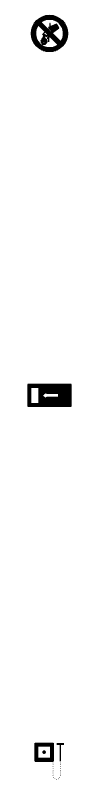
# Model space of a CAD drawing. Header units: millimetres. Extents: x -3 to 2253, y -3 to 1300.
# Drawn here: x 299 to 311, y 198.9 to 410 of the extents above; entities that cross this region are included whole.
import ezdxf

# ---------------------------------------------------------------- set-up
doc = ezdxf.new("R2010")
doc.units = ezdxf.units.MM
for name, color, linetype in [('GROEN', 3, 'Continuous'), ('ROOD', 1, 'Continuous'), ('VEILIG', 7, 'Continuous')]:
    doc.layers.add(name, color=color, linetype=linetype)

# ---------------------------------------------------------------- blocks, each defined once
blk = doc.blocks.new('*X186')
at = {"color": 0}
for p, q in [((167, 123.875), (172, 123.875)), ((167, 123.75), (172, 123.75)), ((167, 123.625), (172, 123.625)), ((167, 123.5), (172, 123.5)), ((167, 123.375), (172, 123.375)), ((167, 123.25), (172, 123.25)), ((167, 123.125), (167.75, 123.125)), ((167, 123), (167.75, 123)), ((167, 122.875), (167.75, 122.875)), ((167, 122.75), (167.75, 122.75)), ((167, 122.625), (167.75, 122.625)), ((167, 122.5), (167.75, 122.5)), ((171.25, 123.125), (172, 123.125)), ((171.25, 123), (172, 123)), ((171.25, 122.875), (172, 122.875)), ((171.25, 122.75), (172, 122.75)), ((171.25, 122.625), (172, 122.625)), ((171.25, 122.5), (172, 122.5)), ((167, 122.375), (167.75, 122.375)), ((167, 122.25), (167.75, 122.25)), ((167, 122.125), (167.75, 122.125)), ((167, 122), (167.75, 122)), ((167, 121.875), (167.75, 121.875)), ((167, 121.75), (167.75, 121.75)), ((167, 121.625), (167.75, 121.625)), ((167, 121.5), (167.75, 121.5)), ((167, 121.375), (167.75, 121.375)), ((167, 121.25), (167.75, 121.25)), ((167, 121.125), (167.75, 121.125)), ((167, 121), (167.75, 121)), ((167, 120.875), (167.75, 120.875)), ((167, 120.75), (167.75, 120.75)), ((167, 120.625), (167.75, 120.625)), ((167, 120.5), (167.75, 120.5)), ((167, 120.375), (167.75, 120.375)), ((171.25, 122.375), (172, 122.375)), ((171.25, 122.25), (172, 122.25)), ((171.25, 122.125), (172, 122.125)), ((171.25, 122), (172, 122)), ((171.25, 121.875), (172, 121.875)), ((171.25, 121.75), (172, 121.75)), ((171.25, 121.625), (172, 121.625)), ((171.25, 121.5), (172, 121.5)), ((171.25, 121.375), (172, 121.375)), ((171.25, 121.25), (172, 121.25)), ((171.25, 121.125), (172, 121.125)), ((171.25, 121), (172, 121)), ((171.25, 120.875), (172, 120.875)), ((171.25, 120.75), (172, 120.75)), ((171.25, 120.625), (172, 120.625)), ((171.25, 120.5), (172, 120.5)), ((171.25, 120.375), (172, 120.375)), ((167, 120.25), (167.75, 120.25)), ((167, 120.125), (167.75, 120.125)), ((167, 120), (167.75, 120)), ((167, 119.875), (167.75, 119.875)), ((167, 119.75), (167.75, 119.75)), ((167, 119.625), (172, 119.625)), ((167, 119.5), (172, 119.5)), ((167, 119.375), (172, 119.375)), ((167, 119.25), (172, 119.25)), ((167, 119.125), (172, 119.125)), ((167, 119), (172, 119)), ((171.25, 120.25), (172, 120.25)), ((171.25, 120.125), (172, 120.125)), ((171.25, 120), (172, 120)), ((171.25, 119.875), (172, 119.875)), ((171.25, 119.75), (172, 119.75))]:
    blk.add_line(p, q, dxfattribs=at)
blk = doc.blocks.new('0508')
at = {"layer": 'VEILIG'}
for points in [[(1, -1.01), (-4, -1.01), (-4, 3.99), (1, 3.99)], [(0.25, -0.26), (-3.25, -0.26), (-3.25, 3.24), (0.25, 3.24)]]:
    blk.add_lwpolyline(points, close=True, dxfattribs=at)
for points, const_width in [([(2, 3.74), (4, 3.74)], 0.5), ([(3, -1.01), (3, 3.74)], 0.3)]:
    blk.add_lwpolyline(points, dxfattribs=dict(at, const_width=const_width))
for points, const_width in [([(-1.75, 1.49, 1), (-1.25, 1.49, 1)], 0.5), ([(0.95, -1.51, 1), (1.05, -1.51, 1)], 0.1), ([(0.95, -2.01, 1), (1.05, -2.01, 1)], 0.1), ([(2.95, -1.51, 1), (3.05, -1.51, 1)], 0.1), ([(2.95, -2.01, 1), (3.05, -2.01, 1)], 0.1), ([(0.95, -2.51, 1), (1.05, -2.51, 1)], 0.1), ([(0.95, -3.01, 1), (1.05, -3.01, 1)], 0.1), ([(0.95, -3.51, 1), (1.05, -3.51, 1)], 0.1), ([(0.95, -4.01, 1), (1.05, -4.01, 1)], 0.1), ([(2.95, -2.51, 1), (3.05, -2.51, 1)], 0.1), ([(2.95, -3.01, 1), (3.05, -3.01, 1)], 0.1), ([(2.95, -3.51, 1), (3.05, -3.51, 1)], 0.1), ([(2.95, -4.01, 1), (3.05, -4.01, 1)], 0.1), ([(0.95, -4.51, 1), (1.05, -4.51, 1)], 0.1), ([(0.95, -5.01, 1), (1.05, -5.01, 1)], 0.1), ([(1.12, -5.56, 1), (1.22, -5.56, 1)], 0.1), ([(1.47, -5.88, 1), (1.57, -5.88, 1)], 0.1), ([(1.94, -6.03, 1), (2.04, -6.03, 1)], 0.1), ([(2.42, -5.88, 1), (2.52, -5.88, 1)], 0.1), ([(2.78, -5.55, 1), (2.88, -5.55, 1)], 0.1), ([(2.95, -4.51, 1), (3.05, -4.51, 1)], 0.1), ([(2.95, -5.01, 1), (3.05, -5.01, 1)], 0.1)]:
    blk.add_lwpolyline(points, format="xyb", close=True, dxfattribs=dict(at, const_width=const_width))
at = {"layer": 'ROOD'}
blk.add_blockref('*X186', (-171, -120), dxfattribs=at)
blk = doc.blocks.new('*X239')
at = {"color": 0}
for p, q in [((44, 102.9), (56, 102.9)), ((44, 102.8), (56, 102.8)), ((44, 102.7), (56, 102.7)), ((44, 102.6), (56, 102.6)), ((44, 102.5), (56, 102.5)), ((44, 102.4), (56, 102.4)), ((44, 102.3), (56, 102.3)), ((44, 102.2), (44.75, 102.2)), ((44, 102.1), (44.75, 102.1)), ((44, 102), (44.75, 102)), ((44, 101.9), (44.75, 101.9)), ((44, 101.8), (44.75, 101.8)), ((44, 101.7), (44.75, 101.7)), ((44, 101.6), (44.75, 101.6)), ((44, 101.5), (44.75, 101.5)), ((44, 101.4), (44.75, 101.4)), ((47.15, 102.2), (56, 102.2)), ((47.15, 102.1), (56, 102.1)), ((47.15, 102), (56, 102)), ((47.15, 101.9), (56, 101.9)), ((47.15, 101.8), (56, 101.8)), ((47.15, 101.7), (56, 101.7)), ((47.15, 101.6), (56, 101.6)), ((47.15, 101.5), (56, 101.5)), ((47.15, 101.4), (56, 101.4)), ((44, 101.3), (44.75, 101.3)), ((44, 101.2), (44.75, 101.2)), ((44, 101.1), (44.75, 101.1)), ((44, 101), (44.75, 101)), ((44, 100.9), (44.75, 100.9)), ((44, 100.8), (44.75, 100.8)), ((44, 100.7), (44.75, 100.7)), ((44, 100.6), (44.75, 100.6)), ((44, 100.5), (44.75, 100.5)), ((44, 100.4), (44.75, 100.4)), ((44, 100.3), (44.75, 100.3)), ((44, 100.2), (44.75, 100.2)), ((44, 100.1), (44.75, 100.1)), ((44, 100), (44.75, 100)), ((44, 99.9), (44.75, 99.9)), ((44, 99.8), (44.75, 99.8)), ((44, 99.7), (44.75, 99.7)), ((44, 99.6), (44.75, 99.6)), ((44, 99.5), (44.75, 99.5)), ((44, 99.4), (44.75, 99.4)), ((44, 99.3), (44.75, 99.3)), ((47.15, 101.3), (56, 101.3)), ((47.15, 101.2), (56, 101.2)), ((47.15, 101.1), (56, 101.1)), ((47.15, 101), (56, 101)), ((47.15, 100.9), (49.16, 100.9)), ((47.15, 100.8), (49.02, 100.8)), ((47.15, 100.7), (48.88, 100.7)), ((47.15, 100.6), (48.74, 100.6)), ((47.15, 100.5), (48.6, 100.5)), ((47.15, 100.4), (48.46, 100.4)), ((47.15, 100.3), (48.32, 100.3)), ((47.15, 100.2), (48.18, 100.2)), ((47.15, 100.1), (48.04, 100.1)), ((47.15, 100), (47.9, 100)), ((47.15, 99.9), (48.04, 99.9)), ((47.15, 99.8), (48.18, 99.8)), ((47.15, 99.7), (48.32, 99.7)), ((47.15, 99.6), (48.46, 99.6)), ((47.15, 99.5), (48.6, 99.5)), ((47.15, 99.4), (48.74, 99.4)), ((47.15, 99.3), (48.88, 99.3)), ((49.3, 100.9), (56, 100.9)), ((49.3, 100.8), (56, 100.8)), ((49.3, 100.7), (56, 100.7)), ((49.3, 100.6), (56, 100.6)), ((49.3, 99.4), (56, 99.4)), ((49.3, 99.3), (56, 99.3)), ((52.6, 100.5), (56, 100.5)), ((52.6, 100.4), (56, 100.4)), ((52.6, 100.3), (56, 100.3)), ((52.6, 100.2), (56, 100.2)), ((52.6, 100.1), (56, 100.1)), ((52.6, 100), (56, 100)), ((52.6, 99.9), (56, 99.9)), ((52.6, 99.8), (56, 99.8)), ((52.6, 99.7), (56, 99.7)), ((52.6, 99.6), (56, 99.6)), ((52.6, 99.5), (56, 99.5)), ((44, 99.2), (44.75, 99.2)), ((44, 99.1), (44.75, 99.1)), ((44, 99), (44.75, 99)), ((44, 98.9), (44.75, 98.9)), ((44, 98.8), (44.75, 98.8)), ((44, 98.7), (44.75, 98.7)), ((44, 98.6), (44.75, 98.6)), ((44, 98.5), (44.75, 98.5)), ((44, 98.4), (44.75, 98.4)), ((44, 98.3), (44.75, 98.3)), ((44, 98.2), (44.75, 98.2)), ((44, 98.1), (44.75, 98.1)), ((44, 98), (44.75, 98)), ((44, 97.9), (44.75, 97.9)), ((44, 97.8), (44.75, 97.8)), ((44, 97.7), (56, 97.7)), ((44, 97.6), (56, 97.6)), ((44, 97.5), (56, 97.5)), ((44, 97.4), (56, 97.4)), ((44, 97.3), (56, 97.3)), ((44, 97.2), (56, 97.2)), ((47.15, 99.2), (49.02, 99.2)), ((47.15, 99.1), (49.16, 99.1)), ((47.15, 99), (56, 99)), ((47.15, 98.9), (56, 98.9)), ((47.15, 98.8), (56, 98.8)), ((47.15, 98.7), (56, 98.7)), ((47.15, 98.6), (56, 98.6)), ((47.15, 98.5), (56, 98.5)), ((47.15, 98.4), (56, 98.4)), ((47.15, 98.3), (56, 98.3)), ((47.15, 98.2), (56, 98.2)), ((47.15, 98.1), (56, 98.1)), ((47.15, 98), (56, 98)), ((47.15, 97.9), (56, 97.9)), ((47.15, 97.8), (56, 97.8)), ((49.3, 99.2), (56, 99.2)), ((49.3, 99.1), (56, 99.1)), ((44, 97.1), (56, 97.1))]:
    blk.add_line(p, q, dxfattribs=at)
blk = doc.blocks.new('0608A')
at = {"layer": 'VEILIG'}
for p, q in [((6, 3), (-6, 3)), ((-6, 3), (-6, -3)), ((6, -3), (6, 3)), ((-6, -3), (6, -3))]:
    blk.add_line(p, q, dxfattribs=at)
for points in [[(-5.25, -2.25), (-2.85, -2.25), (-2.85, 2.25), (-5.25, 2.25)], [(-0.7, -0.5), (2.6, -0.5), (2.6, 0.5), (-0.7, 0.5), (-0.7, 1), (-2.1, 0), (-0.7, -1)]]:
    blk.add_lwpolyline(points, close=True, dxfattribs=at)
at = {"layer": 'GROEN'}
blk.add_blockref('*X239', (-50, -100), dxfattribs=at)
blk = doc.blocks.new('*X305')
at = {"color": 0}
for p, q in [((52.38, 101.34), (53.07, 101.34)), ((52.6, 101.44), (53.01, 101.44)), ((52.83, 101.53), (52.95, 101.53)), ((50.87, 100.69), (51.07, 100.69)), ((50.94, 100.59), (51.07, 100.59)), ((51, 100.5), (51.07, 100.5)), ((51.02, 100.78), (51.07, 100.78)), ((51.06, 100.41), (51.07, 100.41)), ((51.19, 100.78), (53.44, 100.78)), ((51.19, 100.69), (53.5, 100.69)), ((51.19, 100.59), (53.56, 100.59)), ((51.2, 100.5), (53.47, 100.5)), ((51.2, 100.41), (53.34, 100.41)), ((51.21, 100.31), (53.21, 100.31)), ((51.21, 100.22), (53.08, 100.22)), ((51.24, 100.12), (52.95, 100.12)), ((51.25, 100.88), (53.38, 100.88)), ((51.3, 100.03), (52.82, 100.03)), ((51.36, 99.94), (52.69, 99.94)), ((51.42, 99.84), (52.56, 99.84)), ((51.47, 100.97), (53.32, 100.97)), ((51.48, 99.75), (52.43, 99.75)), ((51.54, 99.66), (52.3, 99.66)), ((51.61, 99.56), (52.17, 99.56)), ((51.67, 99.47), (52.04, 99.47)), ((51.7, 101.06), (53.26, 101.06)), ((51.73, 99.38), (51.91, 99.38)), ((51.93, 101.16), (53.2, 101.16)), ((52.15, 101.25), (53.14, 101.25)), ((48.88, 97.5), (48.9, 97.5)), ((48.91, 97.41), (48.99, 97.41)), ((48.92, 97.12), (49.91, 97.12)), ((48.93, 97.31), (49.89, 97.31)), ((48.93, 97.22), (49.91, 97.22)), ((49.06, 97.88), (49.09, 97.88)), ((49.09, 97.78), (49.21, 97.78)), ((49.09, 97.41), (49.87, 97.41)), ((49.12, 97.69), (49.62, 97.69)), ((49.13, 97.59), (49.64, 97.59)), ((49.13, 97.5), (49.85, 97.5)), ((49.29, 98.16), (49.38, 98.16)), ((49.29, 98.06), (49.43, 98.06)), ((49.3, 97.97), (49.5, 97.97)), ((49.3, 97.78), (49.59, 97.78)), ((49.31, 97.88), (49.55, 97.88)), ((49.33, 98.25), (49.36, 98.25)), ((49.67, 97.78), (49.69, 97.78)), ((49.68, 97.59), (49.81, 97.59)), ((49.69, 97.69), (49.76, 97.69)), ((49.93, 97.12), (50.11, 97.12)), ((49.97, 97.22), (50.09, 97.22)), ((50, 97.31), (50.07, 97.31)), ((50.01, 97.41), (50.03, 97.41)), ((48.71, 97.03), (48.82, 97.03)), ((48.75, 96.94), (49.52, 96.94)), ((48.77, 96.84), (49.29, 96.84)), ((48.78, 96.75), (49.27, 96.75)), ((48.79, 96.66), (49.07, 96.66)), ((48.8, 96.56), (49.05, 96.56)), ((48.81, 96.47), (49.05, 96.47)), ((48.82, 96.38), (49.07, 96.38)), ((48.89, 96.28), (49.11, 96.28)), ((48.9, 97.03), (49.51, 97.03)), ((49, 96.19), (49.2, 96.19)), ((49.13, 96.66), (49.26, 96.66)), ((49.18, 96.56), (49.26, 96.56)), ((49.26, 96.47), (49.27, 96.47)), ((49.33, 96.84), (49.51, 96.84)), ((49.39, 96.75), (49.48, 96.75)), ((49.55, 96.19), (49.94, 96.19)), ((49.56, 97.03), (50.11, 97.03)), ((49.58, 96.66), (49.61, 96.66)), ((49.6, 96.94), (50.1, 96.94)), ((49.6, 96.75), (49.69, 96.75)), ((49.61, 96.84), (49.73, 96.84)), ((49.66, 96.28), (50.05, 96.28)), ((49.67, 96.56), (49.73, 96.56)), ((49.72, 96.66), (50.19, 96.66)), ((49.73, 96.38), (50.12, 96.38)), ((49.74, 96.84), (50.09, 96.84)), ((49.76, 96.75), (50.19, 96.75)), ((49.79, 96.47), (50.16, 96.47)), ((49.84, 96.56), (50.19, 96.56)), ((50.12, 96.84), (50.17, 96.84)), ((50.16, 96.94), (50.16, 96.94))]:
    blk.add_line(p, q, dxfattribs=at)
blk = doc.blocks.new('*X304')
at = {"color": 0}
for p, q in [((5.82, 103.5), (10.18, 103.5)), ((6.26, 103.69), (9.74, 103.69)), ((6.89, 103.88), (9.11, 103.88)), ((3.63, 101.44), (6.32, 101.44)), ((3.74, 101.62), (6.13, 101.62)), ((3.87, 101.81), (5.95, 101.81)), ((4, 102), (5.76, 102)), ((4.15, 102.19), (5.7, 102.19)), ((4.31, 102.38), (5.99, 102.38)), ((4.49, 102.56), (6.34, 102.56)), ((4.69, 102.75), (6.83, 102.75)), ((4.92, 102.94), (11.08, 102.94)), ((5.17, 103.12), (10.83, 103.12)), ((5.47, 103.31), (10.53, 103.31)), ((9.17, 102.75), (11.31, 102.75)), ((9.66, 102.56), (11.51, 102.56)), ((10.01, 102.38), (11.69, 102.38)), ((10.3, 102.19), (11.85, 102.19)), ((10.54, 102), (12, 102)), ((10.74, 101.81), (12.13, 101.81)), ((10.92, 101.62), (12.26, 101.62)), ((11.08, 101.44), (12.37, 101.44)), ((3.01, 99.38), (4.09, 99.38)), ((3.03, 99.56), (4.11, 99.56)), ((3.06, 99.75), (4.14, 99.75)), ((3.09, 99.94), (4.18, 99.94)), ((3.13, 100.12), (4.24, 100.12)), ((3.18, 100.31), (4.3, 100.31)), ((3.23, 100.5), (4.37, 100.5)), ((3.29, 100.69), (4.45, 100.69)), ((3.36, 100.88), (4.55, 100.88)), ((3.45, 101.06), (4.66, 101.06)), ((3.53, 101.25), (4.78, 101.25)), ((4.99, 101.25), (6.51, 101.25)), ((5.18, 101.06), (6.7, 101.06)), ((5.37, 100.88), (6.88, 100.88)), ((5.55, 100.69), (7.07, 100.69)), ((5.74, 100.5), (7.26, 100.5)), ((5.93, 100.31), (7.45, 100.31)), ((6.12, 100.12), (7.63, 100.12)), ((6.3, 99.94), (7.82, 99.94)), ((6.49, 99.75), (8.01, 99.75)), ((6.68, 99.56), (8.2, 99.56)), ((6.87, 99.38), (8.38, 99.38)), ((11.22, 101.25), (12.47, 101.25)), ((11.34, 101.06), (12.55, 101.06)), ((11.45, 100.88), (12.64, 100.88)), ((11.55, 100.69), (12.71, 100.69)), ((11.63, 100.5), (12.77, 100.5)), ((11.7, 100.31), (12.82, 100.31)), ((11.76, 100.12), (12.87, 100.12)), ((11.82, 99.94), (12.91, 99.94)), ((11.86, 99.75), (12.94, 99.75)), ((11.89, 99.56), (12.97, 99.56)), ((11.91, 99.38), (12.99, 99.38)), ((3, 99.19), (4.08, 99.19)), ((3, 99), (4.07, 99)), ((3, 98.81), (4.08, 98.81)), ((3.01, 98.62), (4.09, 98.62)), ((3.03, 98.44), (4.11, 98.44)), ((3.06, 98.25), (4.14, 98.25)), ((3.09, 98.06), (4.18, 98.06)), ((3.13, 97.88), (4.24, 97.88)), ((3.18, 97.69), (4.3, 97.69)), ((3.23, 97.5), (4.37, 97.5)), ((3.29, 97.31), (4.45, 97.31)), ((3.36, 97.12), (4.55, 97.12)), ((7.05, 99.19), (8.57, 99.19)), ((7.24, 99), (8.76, 99)), ((7.43, 98.81), (8.95, 98.81)), ((7.62, 98.62), (9.13, 98.62)), ((7.8, 98.44), (9.32, 98.44)), ((7.99, 98.25), (9.51, 98.25)), ((8.18, 98.06), (9.7, 98.06)), ((8.37, 97.88), (9.88, 97.88)), ((8.55, 97.69), (10.07, 97.69)), ((8.74, 97.5), (10.26, 97.5)), ((8.93, 97.31), (10.45, 97.31)), ((9.12, 97.12), (10.63, 97.12)), ((11.45, 97.12), (12.64, 97.12)), ((11.55, 97.31), (12.71, 97.31)), ((11.63, 97.5), (12.77, 97.5)), ((11.7, 97.69), (12.82, 97.69)), ((11.76, 97.88), (12.87, 97.88)), ((11.82, 98.06), (12.91, 98.06)), ((11.86, 98.25), (12.94, 98.25)), ((11.89, 98.44), (12.97, 98.44)), ((11.91, 98.62), (12.99, 98.62)), ((11.92, 99.19), (13, 99.19)), ((11.92, 98.81), (13, 98.81)), ((11.93, 99), (13, 99)), ((3.45, 96.94), (4.66, 96.94)), ((3.53, 96.75), (4.78, 96.75)), ((3.63, 96.56), (4.92, 96.56)), ((3.74, 96.38), (5.08, 96.38)), ((3.87, 96.19), (5.26, 96.19)), ((4, 96), (5.46, 96)), ((4.15, 95.81), (5.7, 95.81)), ((4.31, 95.62), (5.99, 95.62)), ((4.49, 95.44), (6.34, 95.44)), ((4.69, 95.25), (6.83, 95.25)), ((4.92, 95.06), (11.08, 95.06)), ((9.17, 95.25), (11.31, 95.25)), ((9.3, 96.94), (10.82, 96.94)), ((9.49, 96.75), (11.01, 96.75)), ((9.66, 95.44), (11.51, 95.44)), ((9.68, 96.56), (12.37, 96.56)), ((9.87, 96.38), (12.26, 96.38)), ((10.01, 95.62), (11.69, 95.62)), ((10.05, 96.19), (12.13, 96.19)), ((10.24, 96), (12, 96)), ((10.3, 95.81), (11.85, 95.81)), ((11.22, 96.75), (12.47, 96.75)), ((11.34, 96.94), (12.55, 96.94)), ((5.17, 94.88), (10.83, 94.88)), ((5.47, 94.69), (10.53, 94.69)), ((5.82, 94.5), (10.18, 94.5)), ((6.26, 94.31), (9.74, 94.31)), ((6.89, 94.12), (9.11, 94.12))]:
    blk.add_line(p, q, dxfattribs=at)
blk = doc.blocks.new('0802')
at = {"layer": 'VEILIG'}
for p, q in [((-3.13, 2.37), (2.37, -3.13)), ((-2.37, 3.13), (3.13, -2.37)), ((-2.02, -2.94), (-1.12, -2.94)), ((-2.02, -3), (-2.02, -2.94)), ((-1.12, -3), (-2.02, -3)), ((-1.12, -2.94), (-1.12, -3))]:
    blk.add_line(p, q, dxfattribs=at)
for points in [[(0.14, 2.71, 0.933459), (0.07, 2.71), (0.07, 1.29, 0.50877), (0.16, 1.11, 0.408933), (0.21, 1.14)], [(-1.54, -2.87, 0.185678), (-1.15, -2.4, 0.158108), (-1.35, -2.5, -0.127138), (-1.28, -2.35, 0.302776), (-1.27, -2.15, -0.232708), (-1.31, -2.25, 0.162278), (-1.41, -2.42, -0.12787), (-1.41, -2.28, 0.082034), (-1.4, -2.1, 0.062258), (-1.41, -2.02, 0.162278), (-1.51, -1.89, 0.052465), (-1.49, -1.96, -0.113209), (-1.48, -2.09, -0.09902), (-1.54, -2.3, -0.091449), (-1.63, -2.24, -0.148804), (-1.69, -2.09, 0.055056), (-1.74, -2.28, 0.09902), (-1.72, -2.55, -0.162278), (-1.9, -2.25, 0.143196), (-1.94, -2.61, 0.135749), (-1.87, -2.74, 0.055385), (-1.72, -2.87, -0.224827), (-2.05, -2.78, -0.025826), (-2.15, -2.68, -0.135882), (-2.18, -2.61, -0.041464), (-2.2, -2.46, 0.031452), (-2.21, -2.28, -0.014595), (-2.23, -2.15, 0.075047), (-2.26, -2.02, 0.062258), (-2.33, -1.91, -0.115121), (-2.1, -2.02, -0.07919), (-2.08, -1.89, 0.07919), (-2.07, -1.76, 0.09902), (-2.13, -1.48, -0.09902), (-2.02, -1.58, -0.062258), (-1.97, -1.66, 0.047192), (-1.94, -1.63, 0.186795), (-1.87, -1.43, 0.09902), (-1.95, -1.11, -0.21296), (-1.74, -1.3, 0.138383), (-1.69, -1.11, 0.047192), (-1.71, -0.98, -0.236068), (-1.64, -0.71, 0.150368), (-1.54, -0.98, -0.150368), (-1.35, -1.5, 0.207987), (-1.35, -1.17, -0.001706), (-1.25, -1.3, -0.08845), (-1.15, -1.5, -0.072783), (-1.09, -1.96, -0.150368), (-1.05, -1.83, 0.150368), (-0.99, -1.56, -0.032291), (-0.95, -1.63, -0.18821), (-0.94, -2.24, 0.112021), (-0.84, -2.06, -0.000763), (-0.81, -2.28, -0.140281), (-0.87, -2.61, -0.2255), (-1.22, -2.87, -0.104122)]]:
    blk.add_lwpolyline(points, format="xyb", close=True, dxfattribs=at)
for points in [[(2.57, 1.57), (1.93, 2.57), (0.18, 1.85), (0.21, 1.17), (0.79, 0.29)], [(-0.14, 1.71), (0.07, 1.8), (0.07, 1.38)]]:
    blk.add_lwpolyline(points, close=True, dxfattribs=at)
for points in [[(-1.21, 0.36, 0.171293), (-1.86, -0.36, -0.162278), (-1.57, -0.14, 0.071068), (-1.71, -0.5, -0.265564), (-1.43, -0.21, 0.302776), (-1.57, -0.64, -0.236068), (-1.21, -0.29, 0.133918), (-1.36, -0.79, 1.012121), (-1.29, -0.79, -0.283481), (-1.07, -0.43, 0.162278), (-1, -0.79, -0.236068), (-0.93, -0.57, 0.123106), (-0.86, -0.93, -0.178351), (-0.5, -0.36, -2.039891)], [(-0.36, 1.1, 0.006207), (0.07, 1.34, 0.006207)], [(0.73, 0.34, 0.025957), (0.59, 0.17, 0.025957)], [(-0.29, -0.57, 0.067868), (-0.57, -1.5, 0.062258), (-0.29, -1, 0.038405), (-0.43, -1.5, -0.071068), (-0.21, -1, 0.071068), (-0.29, -2.29, -0.040114), (-0.07, -0.79, -0.179023)]]:
    blk.add_lwpolyline(points, format="xyb", dxfattribs=at)
blk.add_circle((0, 0), 5, dxfattribs=at)
for start, end in [(142.8375, 307.1625), (322.8375, 127.1625)]:
    blk.add_arc((0, 0), 3.93, start, end, dxfattribs=at)
at = {"layer": 'ROOD'}
blk.add_blockref('*X304', (-8, -99), dxfattribs=at)
at = {"layer": 'VEILIG'}
blk.add_blockref('*X305', (-51, -99), dxfattribs=at)

msp = doc.modelspace()

# ---------------------------------------------------------------- block references
for name, p in [('0802', (305, 405)), ('0608A', (305, 305)), ('0508', (305, 205))]:
    msp.add_blockref(name, p)

doc.saveas('drawing.dxf')
